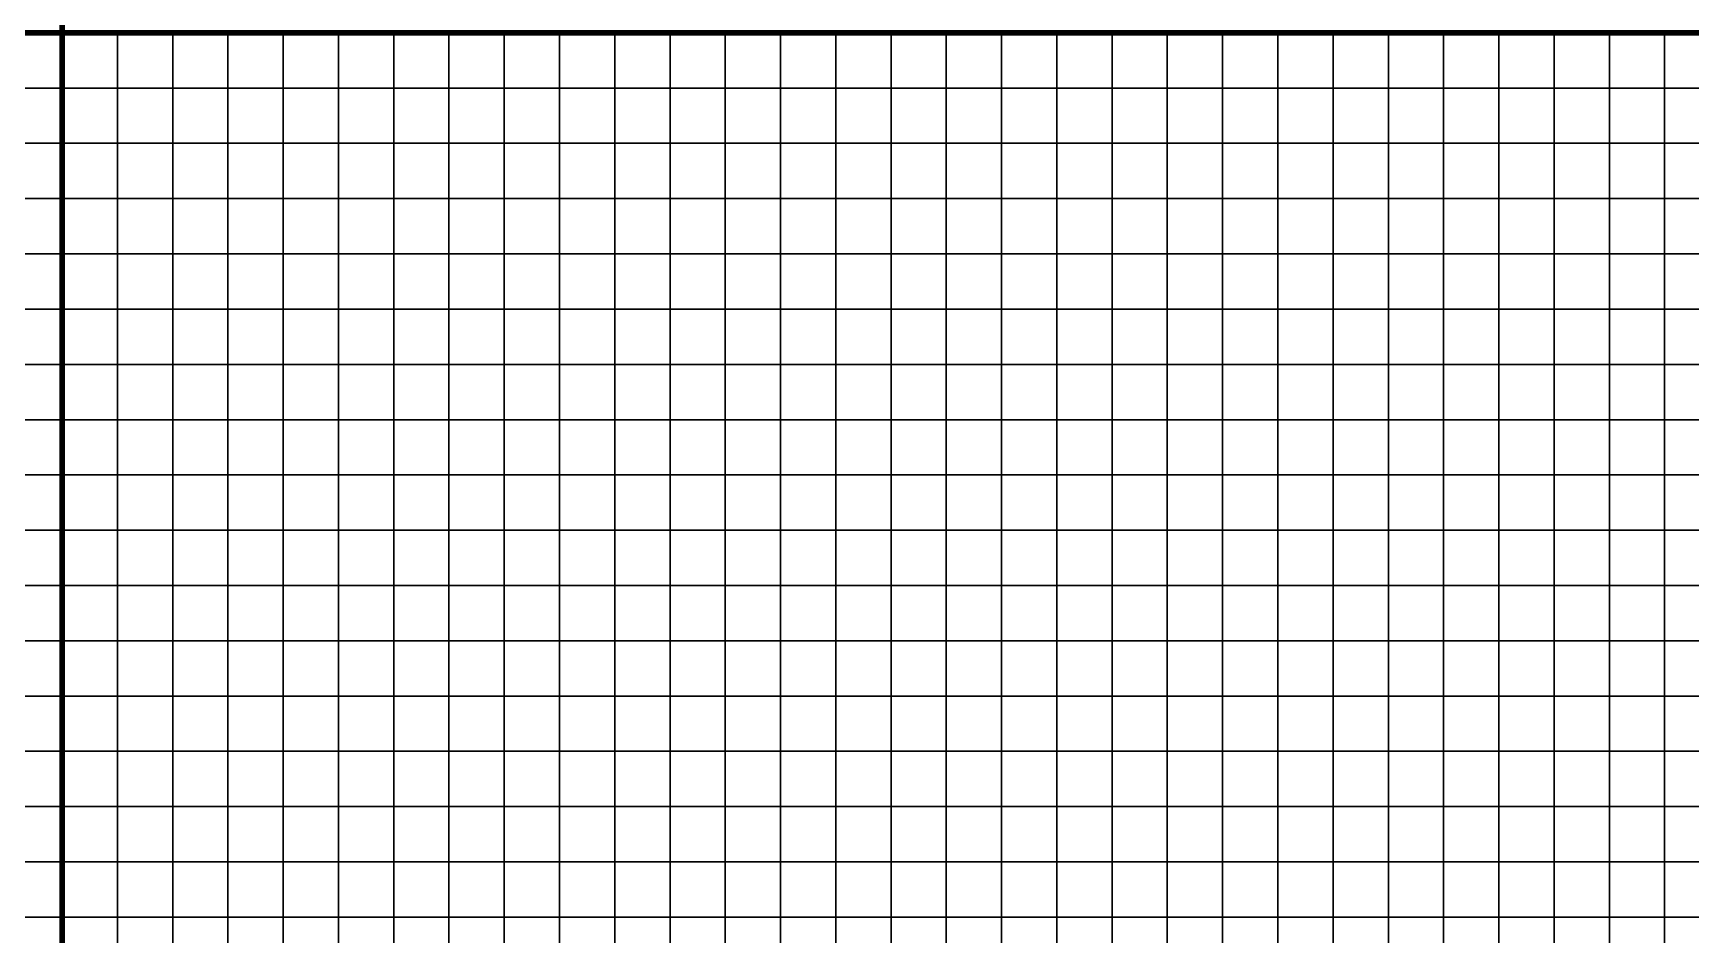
# Model space of a CAD drawing. Header units: metres. Extents: x -742423 to -738655, y -224537 to -222616.
# Drawn here: x -739860.6 to -739560.6, y -224380.1 to -224217 of the extents above; entities that cross this region are included whole.
import ezdxf

# ---------------------------------------------------------------- set-up
doc = ezdxf.new("R2010")
doc.units = ezdxf.units.M
doc.header["$MEASUREMENT"] = 0
doc.layers.add('AREAS', color=3, linetype='Continuous')
doc.layers.add('TILES', color=5, linetype='Continuous')

# ---------------------------------------------------------------- blocks, each defined once
blk = doc.blocks.new('NWN_32x32_Area')
at = {"layer": 'AREAS', "const_width": 1}
blk.add_lwpolyline([(-734505.06, -224756.53), (-734205.06, -224756.53), (-734205.06, -225076.53), (-734505.06, -225076.53)], close=True, dxfattribs=at)
at = {"layer": 'TILES', "flags": 128}
for points in [[(-734505.06, -224766.53), (-734505.06, -224756.53), (-734495.06, -224756.53), (-734495.06, -224766.53)], [(-734495.06, -224766.53), (-734495.06, -224756.53), (-734485.06, -224756.53), (-734485.06, -224766.53)], [(-734485.06, -224766.53), (-734485.06, -224756.53), (-734475.06, -224756.53), (-734475.06, -224766.53)], [(-734475.06, -224766.53), (-734475.06, -224756.53), (-734465.06, -224756.53), (-734465.06, -224766.53)], [(-734465.06, -224766.53), (-734465.06, -224756.53), (-734455.06, -224756.53), (-734455.06, -224766.53)], [(-734455.06, -224766.53), (-734455.06, -224756.53), (-734445.06, -224756.53), (-734445.06, -224766.53)], [(-734445.06, -224766.53), (-734445.06, -224756.53), (-734435.06, -224756.53), (-734435.06, -224766.53)], [(-734435.06, -224766.53), (-734435.06, -224756.53), (-734425.06, -224756.53), (-734425.06, -224766.53)], [(-734425.06, -224766.53), (-734425.06, -224756.53), (-734415.06, -224756.53), (-734415.06, -224766.53)], [(-734415.06, -224766.53), (-734415.06, -224756.53), (-734405.06, -224756.53), (-734405.06, -224766.53)], [(-734405.06, -224766.53), (-734405.06, -224756.53), (-734395.06, -224756.53), (-734395.06, -224766.53)], [(-734395.06, -224766.53), (-734395.06, -224756.53), (-734385.06, -224756.53), (-734385.06, -224766.53)], [(-734385.06, -224766.53), (-734385.06, -224756.53), (-734375.06, -224756.53), (-734375.06, -224766.53)], [(-734375.06, -224766.53), (-734375.06, -224756.53), (-734365.06, -224756.53), (-734365.06, -224766.53)], [(-734365.06, -224766.53), (-734365.06, -224756.53), (-734355.06, -224756.53), (-734355.06, -224766.53)], [(-734355.06, -224766.53), (-734355.06, -224756.53), (-734345.06, -224756.53), (-734345.06, -224766.53)], [(-734345.06, -224766.53), (-734345.06, -224756.53), (-734335.06, -224756.53), (-734335.06, -224766.53)], [(-734335.06, -224766.53), (-734335.06, -224756.53), (-734325.06, -224756.53), (-734325.06, -224766.53)], [(-734325.06, -224766.53), (-734325.06, -224756.53), (-734315.06, -224756.53), (-734315.06, -224766.53)], [(-734315.06, -224766.53), (-734315.06, -224756.53), (-734305.06, -224756.53), (-734305.06, -224766.53)], [(-734305.06, -224766.53), (-734305.06, -224756.53), (-734295.06, -224756.53), (-734295.06, -224766.53)], [(-734295.06, -224766.53), (-734295.06, -224756.53), (-734285.06, -224756.53), (-734285.06, -224766.53)], [(-734285.06, -224766.53), (-734285.06, -224756.53), (-734275.06, -224756.53), (-734275.06, -224766.53)], [(-734275.06, -224766.53), (-734275.06, -224756.53), (-734265.06, -224756.53), (-734265.06, -224766.53)], [(-734265.06, -224766.53), (-734265.06, -224756.53), (-734255.06, -224756.53), (-734255.06, -224766.53)], [(-734255.06, -224766.53), (-734255.06, -224756.53), (-734245.06, -224756.53), (-734245.06, -224766.53)], [(-734245.06, -224766.53), (-734245.06, -224756.53), (-734235.06, -224756.53), (-734235.06, -224766.53)], [(-734235.06, -224766.53), (-734235.06, -224756.53), (-734225.06, -224756.53), (-734225.06, -224766.53)], [(-734225.06, -224766.53), (-734225.06, -224756.53), (-734215.06, -224756.53), (-734215.06, -224766.53)], [(-734215.06, -224766.53), (-734215.06, -224756.53), (-734205.06, -224756.53), (-734205.06, -224766.53)], [(-734505.06, -224776.53), (-734505.06, -224766.53), (-734495.06, -224766.53), (-734495.06, -224776.53)], [(-734495.06, -224776.53), (-734495.06, -224766.53), (-734485.06, -224766.53), (-734485.06, -224776.53)], [(-734485.06, -224776.53), (-734485.06, -224766.53), (-734475.06, -224766.53), (-734475.06, -224776.53)], [(-734475.06, -224776.53), (-734475.06, -224766.53), (-734465.06, -224766.53), (-734465.06, -224776.53)], [(-734465.06, -224776.53), (-734465.06, -224766.53), (-734455.06, -224766.53), (-734455.06, -224776.53)], [(-734455.06, -224776.53), (-734455.06, -224766.53), (-734445.06, -224766.53), (-734445.06, -224776.53)], [(-734445.06, -224776.53), (-734445.06, -224766.53), (-734435.06, -224766.53), (-734435.06, -224776.53)], [(-734435.06, -224776.53), (-734435.06, -224766.53), (-734425.06, -224766.53), (-734425.06, -224776.53)], [(-734425.06, -224776.53), (-734425.06, -224766.53), (-734415.06, -224766.53), (-734415.06, -224776.53)], [(-734415.06, -224776.53), (-734415.06, -224766.53), (-734405.06, -224766.53), (-734405.06, -224776.53)], [(-734405.06, -224776.53), (-734405.06, -224766.53), (-734395.06, -224766.53), (-734395.06, -224776.53)], [(-734395.06, -224776.53), (-734395.06, -224766.53), (-734385.06, -224766.53), (-734385.06, -224776.53)], [(-734385.06, -224776.53), (-734385.06, -224766.53), (-734375.06, -224766.53), (-734375.06, -224776.53)], [(-734375.06, -224776.53), (-734375.06, -224766.53), (-734365.06, -224766.53), (-734365.06, -224776.53)], [(-734365.06, -224776.53), (-734365.06, -224766.53), (-734355.06, -224766.53), (-734355.06, -224776.53)], [(-734355.06, -224776.53), (-734355.06, -224766.53), (-734345.06, -224766.53), (-734345.06, -224776.53)], [(-734345.06, -224776.53), (-734345.06, -224766.53), (-734335.06, -224766.53), (-734335.06, -224776.53)], [(-734335.06, -224776.53), (-734335.06, -224766.53), (-734325.06, -224766.53), (-734325.06, -224776.53)], [(-734325.06, -224776.53), (-734325.06, -224766.53), (-734315.06, -224766.53), (-734315.06, -224776.53)], [(-734315.06, -224776.53), (-734315.06, -224766.53), (-734305.06, -224766.53), (-734305.06, -224776.53)], [(-734305.06, -224776.53), (-734305.06, -224766.53), (-734295.06, -224766.53), (-734295.06, -224776.53)], [(-734295.06, -224776.53), (-734295.06, -224766.53), (-734285.06, -224766.53), (-734285.06, -224776.53)], [(-734285.06, -224776.53), (-734285.06, -224766.53), (-734275.06, -224766.53), (-734275.06, -224776.53)], [(-734275.06, -224776.53), (-734275.06, -224766.53), (-734265.06, -224766.53), (-734265.06, -224776.53)], [(-734265.06, -224776.53), (-734265.06, -224766.53), (-734255.06, -224766.53), (-734255.06, -224776.53)], [(-734255.06, -224776.53), (-734255.06, -224766.53), (-734245.06, -224766.53), (-734245.06, -224776.53)], [(-734245.06, -224776.53), (-734245.06, -224766.53), (-734235.06, -224766.53), (-734235.06, -224776.53)], [(-734235.06, -224776.53), (-734235.06, -224766.53), (-734225.06, -224766.53), (-734225.06, -224776.53)], [(-734225.06, -224776.53), (-734225.06, -224766.53), (-734215.06, -224766.53), (-734215.06, -224776.53)], [(-734215.06, -224776.53), (-734215.06, -224766.53), (-734205.06, -224766.53), (-734205.06, -224776.53)], [(-734505.06, -224786.53), (-734505.06, -224776.53), (-734495.06, -224776.53), (-734495.06, -224786.53)], [(-734495.06, -224786.53), (-734495.06, -224776.53), (-734485.06, -224776.53), (-734485.06, -224786.53)], [(-734485.06, -224786.53), (-734485.06, -224776.53), (-734475.06, -224776.53), (-734475.06, -224786.53)], [(-734475.06, -224786.53), (-734475.06, -224776.53), (-734465.06, -224776.53), (-734465.06, -224786.53)], [(-734465.06, -224786.53), (-734465.06, -224776.53), (-734455.06, -224776.53), (-734455.06, -224786.53)], [(-734455.06, -224786.53), (-734455.06, -224776.53), (-734445.06, -224776.53), (-734445.06, -224786.53)], [(-734445.06, -224786.53), (-734445.06, -224776.53), (-734435.06, -224776.53), (-734435.06, -224786.53)], [(-734435.06, -224786.53), (-734435.06, -224776.53), (-734425.06, -224776.53), (-734425.06, -224786.53)], [(-734425.06, -224786.53), (-734425.06, -224776.53), (-734415.06, -224776.53), (-734415.06, -224786.53)], [(-734415.06, -224786.53), (-734415.06, -224776.53), (-734405.06, -224776.53), (-734405.06, -224786.53)], [(-734405.06, -224786.53), (-734405.06, -224776.53), (-734395.06, -224776.53), (-734395.06, -224786.53)], [(-734395.06, -224786.53), (-734395.06, -224776.53), (-734385.06, -224776.53), (-734385.06, -224786.53)], [(-734385.06, -224786.53), (-734385.06, -224776.53), (-734375.06, -224776.53), (-734375.06, -224786.53)], [(-734375.06, -224786.53), (-734375.06, -224776.53), (-734365.06, -224776.53), (-734365.06, -224786.53)], [(-734365.06, -224786.53), (-734365.06, -224776.53), (-734355.06, -224776.53), (-734355.06, -224786.53)], [(-734355.06, -224786.53), (-734355.06, -224776.53), (-734345.06, -224776.53), (-734345.06, -224786.53)], [(-734345.06, -224786.53), (-734345.06, -224776.53), (-734335.06, -224776.53), (-734335.06, -224786.53)], [(-734335.06, -224786.53), (-734335.06, -224776.53), (-734325.06, -224776.53), (-734325.06, -224786.53)], [(-734325.06, -224786.53), (-734325.06, -224776.53), (-734315.06, -224776.53), (-734315.06, -224786.53)], [(-734315.06, -224786.53), (-734315.06, -224776.53), (-734305.06, -224776.53), (-734305.06, -224786.53)], [(-734305.06, -224786.53), (-734305.06, -224776.53), (-734295.06, -224776.53), (-734295.06, -224786.53)], [(-734295.06, -224786.53), (-734295.06, -224776.53), (-734285.06, -224776.53), (-734285.06, -224786.53)], [(-734285.06, -224786.53), (-734285.06, -224776.53), (-734275.06, -224776.53), (-734275.06, -224786.53)], [(-734275.06, -224786.53), (-734275.06, -224776.53), (-734265.06, -224776.53), (-734265.06, -224786.53)], [(-734265.06, -224786.53), (-734265.06, -224776.53), (-734255.06, -224776.53), (-734255.06, -224786.53)], [(-734255.06, -224786.53), (-734255.06, -224776.53), (-734245.06, -224776.53), (-734245.06, -224786.53)], [(-734245.06, -224786.53), (-734245.06, -224776.53), (-734235.06, -224776.53), (-734235.06, -224786.53)], [(-734235.06, -224786.53), (-734235.06, -224776.53), (-734225.06, -224776.53), (-734225.06, -224786.53)], [(-734225.06, -224786.53), (-734225.06, -224776.53), (-734215.06, -224776.53), (-734215.06, -224786.53)], [(-734215.06, -224786.53), (-734215.06, -224776.53), (-734205.06, -224776.53), (-734205.06, -224786.53)], [(-734505.06, -224796.53), (-734505.06, -224786.53), (-734495.06, -224786.53), (-734495.06, -224796.53)], [(-734495.06, -224796.53), (-734495.06, -224786.53), (-734485.06, -224786.53), (-734485.06, -224796.53)], [(-734485.06, -224796.53), (-734485.06, -224786.53), (-734475.06, -224786.53), (-734475.06, -224796.53)], [(-734475.06, -224796.53), (-734475.06, -224786.53), (-734465.06, -224786.53), (-734465.06, -224796.53)], [(-734465.06, -224796.53), (-734465.06, -224786.53), (-734455.06, -224786.53), (-734455.06, -224796.53)], [(-734455.06, -224796.53), (-734455.06, -224786.53), (-734445.06, -224786.53), (-734445.06, -224796.53)], [(-734445.06, -224796.53), (-734445.06, -224786.53), (-734435.06, -224786.53), (-734435.06, -224796.53)], [(-734435.06, -224796.53), (-734435.06, -224786.53), (-734425.06, -224786.53), (-734425.06, -224796.53)], [(-734425.06, -224796.53), (-734425.06, -224786.53), (-734415.06, -224786.53), (-734415.06, -224796.53)], [(-734415.06, -224796.53), (-734415.06, -224786.53), (-734405.06, -224786.53), (-734405.06, -224796.53)], [(-734405.06, -224796.53), (-734405.06, -224786.53), (-734395.06, -224786.53), (-734395.06, -224796.53)], [(-734395.06, -224796.53), (-734395.06, -224786.53), (-734385.06, -224786.53), (-734385.06, -224796.53)], [(-734385.06, -224796.53), (-734385.06, -224786.53), (-734375.06, -224786.53), (-734375.06, -224796.53)], [(-734375.06, -224796.53), (-734375.06, -224786.53), (-734365.06, -224786.53), (-734365.06, -224796.53)], [(-734365.06, -224796.53), (-734365.06, -224786.53), (-734355.06, -224786.53), (-734355.06, -224796.53)], [(-734355.06, -224796.53), (-734355.06, -224786.53), (-734345.06, -224786.53), (-734345.06, -224796.53)], [(-734345.06, -224796.53), (-734345.06, -224786.53), (-734335.06, -224786.53), (-734335.06, -224796.53)], [(-734335.06, -224796.53), (-734335.06, -224786.53), (-734325.06, -224786.53), (-734325.06, -224796.53)], [(-734325.06, -224796.53), (-734325.06, -224786.53), (-734315.06, -224786.53), (-734315.06, -224796.53)], [(-734315.06, -224796.53), (-734315.06, -224786.53), (-734305.06, -224786.53), (-734305.06, -224796.53)], [(-734305.06, -224796.53), (-734305.06, -224786.53), (-734295.06, -224786.53), (-734295.06, -224796.53)], [(-734295.06, -224796.53), (-734295.06, -224786.53), (-734285.06, -224786.53), (-734285.06, -224796.53)], [(-734285.06, -224796.53), (-734285.06, -224786.53), (-734275.06, -224786.53), (-734275.06, -224796.53)], [(-734275.06, -224796.53), (-734275.06, -224786.53), (-734265.06, -224786.53), (-734265.06, -224796.53)], [(-734265.06, -224796.53), (-734265.06, -224786.53), (-734255.06, -224786.53), (-734255.06, -224796.53)], [(-734255.06, -224796.53), (-734255.06, -224786.53), (-734245.06, -224786.53), (-734245.06, -224796.53)], [(-734245.06, -224796.53), (-734245.06, -224786.53), (-734235.06, -224786.53), (-734235.06, -224796.53)], [(-734235.06, -224796.53), (-734235.06, -224786.53), (-734225.06, -224786.53), (-734225.06, -224796.53)], [(-734225.06, -224796.53), (-734225.06, -224786.53), (-734215.06, -224786.53), (-734215.06, -224796.53)], [(-734215.06, -224796.53), (-734215.06, -224786.53), (-734205.06, -224786.53), (-734205.06, -224796.53)], [(-734505.06, -224806.53), (-734505.06, -224796.53), (-734495.06, -224796.53), (-734495.06, -224806.53)], [(-734495.06, -224806.53), (-734495.06, -224796.53), (-734485.06, -224796.53), (-734485.06, -224806.53)], [(-734485.06, -224806.53), (-734485.06, -224796.53), (-734475.06, -224796.53), (-734475.06, -224806.53)], [(-734475.06, -224806.53), (-734475.06, -224796.53), (-734465.06, -224796.53), (-734465.06, -224806.53)], [(-734465.06, -224806.53), (-734465.06, -224796.53), (-734455.06, -224796.53), (-734455.06, -224806.53)], [(-734455.06, -224806.53), (-734455.06, -224796.53), (-734445.06, -224796.53), (-734445.06, -224806.53)], [(-734445.06, -224806.53), (-734445.06, -224796.53), (-734435.06, -224796.53), (-734435.06, -224806.53)], [(-734435.06, -224806.53), (-734435.06, -224796.53), (-734425.06, -224796.53), (-734425.06, -224806.53)], [(-734425.06, -224806.53), (-734425.06, -224796.53), (-734415.06, -224796.53), (-734415.06, -224806.53)], [(-734415.06, -224806.53), (-734415.06, -224796.53), (-734405.06, -224796.53), (-734405.06, -224806.53)], [(-734405.06, -224806.53), (-734405.06, -224796.53), (-734395.06, -224796.53), (-734395.06, -224806.53)], [(-734395.06, -224806.53), (-734395.06, -224796.53), (-734385.06, -224796.53), (-734385.06, -224806.53)], [(-734385.06, -224806.53), (-734385.06, -224796.53), (-734375.06, -224796.53), (-734375.06, -224806.53)], [(-734375.06, -224806.53), (-734375.06, -224796.53), (-734365.06, -224796.53), (-734365.06, -224806.53)], [(-734365.06, -224806.53), (-734365.06, -224796.53), (-734355.06, -224796.53), (-734355.06, -224806.53)], [(-734355.06, -224806.53), (-734355.06, -224796.53), (-734345.06, -224796.53), (-734345.06, -224806.53)], [(-734345.06, -224806.53), (-734345.06, -224796.53), (-734335.06, -224796.53), (-734335.06, -224806.53)], [(-734335.06, -224806.53), (-734335.06, -224796.53), (-734325.06, -224796.53), (-734325.06, -224806.53)], [(-734325.06, -224806.53), (-734325.06, -224796.53), (-734315.06, -224796.53), (-734315.06, -224806.53)], [(-734315.06, -224806.53), (-734315.06, -224796.53), (-734305.06, -224796.53), (-734305.06, -224806.53)], [(-734305.06, -224806.53), (-734305.06, -224796.53), (-734295.06, -224796.53), (-734295.06, -224806.53)], [(-734295.06, -224806.53), (-734295.06, -224796.53), (-734285.06, -224796.53), (-734285.06, -224806.53)], [(-734285.06, -224806.53), (-734285.06, -224796.53), (-734275.06, -224796.53), (-734275.06, -224806.53)], [(-734275.06, -224806.53), (-734275.06, -224796.53), (-734265.06, -224796.53), (-734265.06, -224806.53)], [(-734265.06, -224806.53), (-734265.06, -224796.53), (-734255.06, -224796.53), (-734255.06, -224806.53)], [(-734255.06, -224806.53), (-734255.06, -224796.53), (-734245.06, -224796.53), (-734245.06, -224806.53)], [(-734245.06, -224806.53), (-734245.06, -224796.53), (-734235.06, -224796.53), (-734235.06, -224806.53)], [(-734235.06, -224806.53), (-734235.06, -224796.53), (-734225.06, -224796.53), (-734225.06, -224806.53)], [(-734225.06, -224806.53), (-734225.06, -224796.53), (-734215.06, -224796.53), (-734215.06, -224806.53)], [(-734215.06, -224806.53), (-734215.06, -224796.53), (-734205.06, -224796.53), (-734205.06, -224806.53)], [(-734505.06, -224816.53), (-734505.06, -224806.53), (-734495.06, -224806.53), (-734495.06, -224816.53)], [(-734495.06, -224816.53), (-734495.06, -224806.53), (-734485.06, -224806.53), (-734485.06, -224816.53)], [(-734485.06, -224816.53), (-734485.06, -224806.53), (-734475.06, -224806.53), (-734475.06, -224816.53)], [(-734475.06, -224816.53), (-734475.06, -224806.53), (-734465.06, -224806.53), (-734465.06, -224816.53)], [(-734465.06, -224816.53), (-734465.06, -224806.53), (-734455.06, -224806.53), (-734455.06, -224816.53)], [(-734455.06, -224816.53), (-734455.06, -224806.53), (-734445.06, -224806.53), (-734445.06, -224816.53)], [(-734445.06, -224816.53), (-734445.06, -224806.53), (-734435.06, -224806.53), (-734435.06, -224816.53)], [(-734435.06, -224816.53), (-734435.06, -224806.53), (-734425.06, -224806.53), (-734425.06, -224816.53)], [(-734425.06, -224816.53), (-734425.06, -224806.53), (-734415.06, -224806.53), (-734415.06, -224816.53)], [(-734415.06, -224816.53), (-734415.06, -224806.53), (-734405.06, -224806.53), (-734405.06, -224816.53)], [(-734405.06, -224816.53), (-734405.06, -224806.53), (-734395.06, -224806.53), (-734395.06, -224816.53)], [(-734395.06, -224816.53), (-734395.06, -224806.53), (-734385.06, -224806.53), (-734385.06, -224816.53)], [(-734385.06, -224816.53), (-734385.06, -224806.53), (-734375.06, -224806.53), (-734375.06, -224816.53)], [(-734375.06, -224816.53), (-734375.06, -224806.53), (-734365.06, -224806.53), (-734365.06, -224816.53)], [(-734365.06, -224816.53), (-734365.06, -224806.53), (-734355.06, -224806.53), (-734355.06, -224816.53)], [(-734355.06, -224816.53), (-734355.06, -224806.53), (-734345.06, -224806.53), (-734345.06, -224816.53)], [(-734345.06, -224816.53), (-734345.06, -224806.53), (-734335.06, -224806.53), (-734335.06, -224816.53)], [(-734335.06, -224816.53), (-734335.06, -224806.53), (-734325.06, -224806.53), (-734325.06, -224816.53)], [(-734325.06, -224816.53), (-734325.06, -224806.53), (-734315.06, -224806.53), (-734315.06, -224816.53)], [(-734315.06, -224816.53), (-734315.06, -224806.53), (-734305.06, -224806.53), (-734305.06, -224816.53)], [(-734305.06, -224816.53), (-734305.06, -224806.53), (-734295.06, -224806.53), (-734295.06, -224816.53)], [(-734295.06, -224816.53), (-734295.06, -224806.53), (-734285.06, -224806.53), (-734285.06, -224816.53)], [(-734285.06, -224816.53), (-734285.06, -224806.53), (-734275.06, -224806.53), (-734275.06, -224816.53)], [(-734275.06, -224816.53), (-734275.06, -224806.53), (-734265.06, -224806.53), (-734265.06, -224816.53)], [(-734265.06, -224816.53), (-734265.06, -224806.53), (-734255.06, -224806.53), (-734255.06, -224816.53)], [(-734255.06, -224816.53), (-734255.06, -224806.53), (-734245.06, -224806.53), (-734245.06, -224816.53)], [(-734245.06, -224816.53), (-734245.06, -224806.53), (-734235.06, -224806.53), (-734235.06, -224816.53)], [(-734235.06, -224816.53), (-734235.06, -224806.53), (-734225.06, -224806.53), (-734225.06, -224816.53)], [(-734225.06, -224816.53), (-734225.06, -224806.53), (-734215.06, -224806.53), (-734215.06, -224816.53)], [(-734215.06, -224816.53), (-734215.06, -224806.53), (-734205.06, -224806.53), (-734205.06, -224816.53)], [(-734505.06, -224826.53), (-734505.06, -224816.53), (-734495.06, -224816.53), (-734495.06, -224826.53)], [(-734495.06, -224826.53), (-734495.06, -224816.53), (-734485.06, -224816.53), (-734485.06, -224826.53)], [(-734485.06, -224826.53), (-734485.06, -224816.53), (-734475.06, -224816.53), (-734475.06, -224826.53)], [(-734475.06, -224826.53), (-734475.06, -224816.53), (-734465.06, -224816.53), (-734465.06, -224826.53)], [(-734465.06, -224826.53), (-734465.06, -224816.53), (-734455.06, -224816.53), (-734455.06, -224826.53)], [(-734455.06, -224826.53), (-734455.06, -224816.53), (-734445.06, -224816.53), (-734445.06, -224826.53)], [(-734445.06, -224826.53), (-734445.06, -224816.53), (-734435.06, -224816.53), (-734435.06, -224826.53)], [(-734435.06, -224826.53), (-734435.06, -224816.53), (-734425.06, -224816.53), (-734425.06, -224826.53)], [(-734425.06, -224826.53), (-734425.06, -224816.53), (-734415.06, -224816.53), (-734415.06, -224826.53)], [(-734415.06, -224826.53), (-734415.06, -224816.53), (-734405.06, -224816.53), (-734405.06, -224826.53)], [(-734405.06, -224826.53), (-734405.06, -224816.53), (-734395.06, -224816.53), (-734395.06, -224826.53)], [(-734395.06, -224826.53), (-734395.06, -224816.53), (-734385.06, -224816.53), (-734385.06, -224826.53)], [(-734385.06, -224826.53), (-734385.06, -224816.53), (-734375.06, -224816.53), (-734375.06, -224826.53)], [(-734375.06, -224826.53), (-734375.06, -224816.53), (-734365.06, -224816.53), (-734365.06, -224826.53)], [(-734365.06, -224826.53), (-734365.06, -224816.53), (-734355.06, -224816.53), (-734355.06, -224826.53)], [(-734355.06, -224826.53), (-734355.06, -224816.53), (-734345.06, -224816.53), (-734345.06, -224826.53)], [(-734345.06, -224826.53), (-734345.06, -224816.53), (-734335.06, -224816.53), (-734335.06, -224826.53)], [(-734335.06, -224826.53), (-734335.06, -224816.53), (-734325.06, -224816.53), (-734325.06, -224826.53)], [(-734325.06, -224826.53), (-734325.06, -224816.53), (-734315.06, -224816.53), (-734315.06, -224826.53)], [(-734315.06, -224826.53), (-734315.06, -224816.53), (-734305.06, -224816.53), (-734305.06, -224826.53)], [(-734305.06, -224826.53), (-734305.06, -224816.53), (-734295.06, -224816.53), (-734295.06, -224826.53)], [(-734295.06, -224826.53), (-734295.06, -224816.53), (-734285.06, -224816.53), (-734285.06, -224826.53)], [(-734285.06, -224826.53), (-734285.06, -224816.53), (-734275.06, -224816.53), (-734275.06, -224826.53)], [(-734275.06, -224826.53), (-734275.06, -224816.53), (-734265.06, -224816.53), (-734265.06, -224826.53)], [(-734265.06, -224826.53), (-734265.06, -224816.53), (-734255.06, -224816.53), (-734255.06, -224826.53)], [(-734255.06, -224826.53), (-734255.06, -224816.53), (-734245.06, -224816.53), (-734245.06, -224826.53)], [(-734245.06, -224826.53), (-734245.06, -224816.53), (-734235.06, -224816.53), (-734235.06, -224826.53)], [(-734235.06, -224826.53), (-734235.06, -224816.53), (-734225.06, -224816.53), (-734225.06, -224826.53)], [(-734225.06, -224826.53), (-734225.06, -224816.53), (-734215.06, -224816.53), (-734215.06, -224826.53)], [(-734215.06, -224826.53), (-734215.06, -224816.53), (-734205.06, -224816.53), (-734205.06, -224826.53)], [(-734505.06, -224836.53), (-734505.06, -224826.53), (-734495.06, -224826.53), (-734495.06, -224836.53)], [(-734495.06, -224836.53), (-734495.06, -224826.53), (-734485.06, -224826.53), (-734485.06, -224836.53)], [(-734485.06, -224836.53), (-734485.06, -224826.53), (-734475.06, -224826.53), (-734475.06, -224836.53)], [(-734475.06, -224836.53), (-734475.06, -224826.53), (-734465.06, -224826.53), (-734465.06, -224836.53)], [(-734465.06, -224836.53), (-734465.06, -224826.53), (-734455.06, -224826.53), (-734455.06, -224836.53)], [(-734455.06, -224836.53), (-734455.06, -224826.53), (-734445.06, -224826.53), (-734445.06, -224836.53)], [(-734445.06, -224836.53), (-734445.06, -224826.53), (-734435.06, -224826.53), (-734435.06, -224836.53)], [(-734435.06, -224836.53), (-734435.06, -224826.53), (-734425.06, -224826.53), (-734425.06, -224836.53)], [(-734425.06, -224836.53), (-734425.06, -224826.53), (-734415.06, -224826.53), (-734415.06, -224836.53)], [(-734415.06, -224836.53), (-734415.06, -224826.53), (-734405.06, -224826.53), (-734405.06, -224836.53)], [(-734405.06, -224836.53), (-734405.06, -224826.53), (-734395.06, -224826.53), (-734395.06, -224836.53)], [(-734395.06, -224836.53), (-734395.06, -224826.53), (-734385.06, -224826.53), (-734385.06, -224836.53)], [(-734385.06, -224836.53), (-734385.06, -224826.53), (-734375.06, -224826.53), (-734375.06, -224836.53)], [(-734375.06, -224836.53), (-734375.06, -224826.53), (-734365.06, -224826.53), (-734365.06, -224836.53)], [(-734365.06, -224836.53), (-734365.06, -224826.53), (-734355.06, -224826.53), (-734355.06, -224836.53)], [(-734355.06, -224836.53), (-734355.06, -224826.53), (-734345.06, -224826.53), (-734345.06, -224836.53)], [(-734345.06, -224836.53), (-734345.06, -224826.53), (-734335.06, -224826.53), (-734335.06, -224836.53)], [(-734335.06, -224836.53), (-734335.06, -224826.53), (-734325.06, -224826.53), (-734325.06, -224836.53)], [(-734325.06, -224836.53), (-734325.06, -224826.53), (-734315.06, -224826.53), (-734315.06, -224836.53)], [(-734315.06, -224836.53), (-734315.06, -224826.53), (-734305.06, -224826.53), (-734305.06, -224836.53)], [(-734305.06, -224836.53), (-734305.06, -224826.53), (-734295.06, -224826.53), (-734295.06, -224836.53)], [(-734295.06, -224836.53), (-734295.06, -224826.53), (-734285.06, -224826.53), (-734285.06, -224836.53)], [(-734285.06, -224836.53), (-734285.06, -224826.53), (-734275.06, -224826.53), (-734275.06, -224836.53)], [(-734275.06, -224836.53), (-734275.06, -224826.53), (-734265.06, -224826.53), (-734265.06, -224836.53)], [(-734265.06, -224836.53), (-734265.06, -224826.53), (-734255.06, -224826.53), (-734255.06, -224836.53)], [(-734255.06, -224836.53), (-734255.06, -224826.53), (-734245.06, -224826.53), (-734245.06, -224836.53)], [(-734245.06, -224836.53), (-734245.06, -224826.53), (-734235.06, -224826.53), (-734235.06, -224836.53)], [(-734235.06, -224836.53), (-734235.06, -224826.53), (-734225.06, -224826.53), (-734225.06, -224836.53)], [(-734225.06, -224836.53), (-734225.06, -224826.53), (-734215.06, -224826.53), (-734215.06, -224836.53)], [(-734215.06, -224836.53), (-734215.06, -224826.53), (-734205.06, -224826.53), (-734205.06, -224836.53)], [(-734505.06, -224846.53), (-734505.06, -224836.53), (-734495.06, -224836.53), (-734495.06, -224846.53)], [(-734495.06, -224846.53), (-734495.06, -224836.53), (-734485.06, -224836.53), (-734485.06, -224846.53)], [(-734485.06, -224846.53), (-734485.06, -224836.53), (-734475.06, -224836.53), (-734475.06, -224846.53)], [(-734475.06, -224846.53), (-734475.06, -224836.53), (-734465.06, -224836.53), (-734465.06, -224846.53)], [(-734465.06, -224846.53), (-734465.06, -224836.53), (-734455.06, -224836.53), (-734455.06, -224846.53)], [(-734455.06, -224846.53), (-734455.06, -224836.53), (-734445.06, -224836.53), (-734445.06, -224846.53)], [(-734445.06, -224846.53), (-734445.06, -224836.53), (-734435.06, -224836.53), (-734435.06, -224846.53)], [(-734435.06, -224846.53), (-734435.06, -224836.53), (-734425.06, -224836.53), (-734425.06, -224846.53)], [(-734425.06, -224846.53), (-734425.06, -224836.53), (-734415.06, -224836.53), (-734415.06, -224846.53)], [(-734415.06, -224846.53), (-734415.06, -224836.53), (-734405.06, -224836.53), (-734405.06, -224846.53)], [(-734405.06, -224846.53), (-734405.06, -224836.53), (-734395.06, -224836.53), (-734395.06, -224846.53)], [(-734395.06, -224846.53), (-734395.06, -224836.53), (-734385.06, -224836.53), (-734385.06, -224846.53)], [(-734385.06, -224846.53), (-734385.06, -224836.53), (-734375.06, -224836.53), (-734375.06, -224846.53)], [(-734375.06, -224846.53), (-734375.06, -224836.53), (-734365.06, -224836.53), (-734365.06, -224846.53)], [(-734365.06, -224846.53), (-734365.06, -224836.53), (-734355.06, -224836.53), (-734355.06, -224846.53)], [(-734355.06, -224846.53), (-734355.06, -224836.53), (-734345.06, -224836.53), (-734345.06, -224846.53)], [(-734345.06, -224846.53), (-734345.06, -224836.53), (-734335.06, -224836.53), (-734335.06, -224846.53)], [(-734335.06, -224846.53), (-734335.06, -224836.53), (-734325.06, -224836.53), (-734325.06, -224846.53)], [(-734325.06, -224846.53), (-734325.06, -224836.53), (-734315.06, -224836.53), (-734315.06, -224846.53)], [(-734315.06, -224846.53), (-734315.06, -224836.53), (-734305.06, -224836.53), (-734305.06, -224846.53)], [(-734305.06, -224846.53), (-734305.06, -224836.53), (-734295.06, -224836.53), (-734295.06, -224846.53)], [(-734295.06, -224846.53), (-734295.06, -224836.53), (-734285.06, -224836.53), (-734285.06, -224846.53)], [(-734285.06, -224846.53), (-734285.06, -224836.53), (-734275.06, -224836.53), (-734275.06, -224846.53)], [(-734275.06, -224846.53), (-734275.06, -224836.53), (-734265.06, -224836.53), (-734265.06, -224846.53)], [(-734265.06, -224846.53), (-734265.06, -224836.53), (-734255.06, -224836.53), (-734255.06, -224846.53)], [(-734255.06, -224846.53), (-734255.06, -224836.53), (-734245.06, -224836.53), (-734245.06, -224846.53)], [(-734245.06, -224846.53), (-734245.06, -224836.53), (-734235.06, -224836.53), (-734235.06, -224846.53)], [(-734235.06, -224846.53), (-734235.06, -224836.53), (-734225.06, -224836.53), (-734225.06, -224846.53)], [(-734225.06, -224846.53), (-734225.06, -224836.53), (-734215.06, -224836.53), (-734215.06, -224846.53)], [(-734215.06, -224846.53), (-734215.06, -224836.53), (-734205.06, -224836.53), (-734205.06, -224846.53)], [(-734505.06, -224856.53), (-734505.06, -224846.53), (-734495.06, -224846.53), (-734495.06, -224856.53)], [(-734495.06, -224856.53), (-734495.06, -224846.53), (-734485.06, -224846.53), (-734485.06, -224856.53)], [(-734485.06, -224856.53), (-734485.06, -224846.53), (-734475.06, -224846.53), (-734475.06, -224856.53)], [(-734475.06, -224856.53), (-734475.06, -224846.53), (-734465.06, -224846.53), (-734465.06, -224856.53)], [(-734465.06, -224856.53), (-734465.06, -224846.53), (-734455.06, -224846.53), (-734455.06, -224856.53)], [(-734455.06, -224856.53), (-734455.06, -224846.53), (-734445.06, -224846.53), (-734445.06, -224856.53)], [(-734445.06, -224856.53), (-734445.06, -224846.53), (-734435.06, -224846.53), (-734435.06, -224856.53)], [(-734435.06, -224856.53), (-734435.06, -224846.53), (-734425.06, -224846.53), (-734425.06, -224856.53)], [(-734425.06, -224856.53), (-734425.06, -224846.53), (-734415.06, -224846.53), (-734415.06, -224856.53)], [(-734415.06, -224856.53), (-734415.06, -224846.53), (-734405.06, -224846.53), (-734405.06, -224856.53)], [(-734405.06, -224856.53), (-734405.06, -224846.53), (-734395.06, -224846.53), (-734395.06, -224856.53)], [(-734395.06, -224856.53), (-734395.06, -224846.53), (-734385.06, -224846.53), (-734385.06, -224856.53)], [(-734385.06, -224856.53), (-734385.06, -224846.53), (-734375.06, -224846.53), (-734375.06, -224856.53)], [(-734375.06, -224856.53), (-734375.06, -224846.53), (-734365.06, -224846.53), (-734365.06, -224856.53)], [(-734365.06, -224856.53), (-734365.06, -224846.53), (-734355.06, -224846.53), (-734355.06, -224856.53)], [(-734355.06, -224856.53), (-734355.06, -224846.53), (-734345.06, -224846.53), (-734345.06, -224856.53)], [(-734345.06, -224856.53), (-734345.06, -224846.53), (-734335.06, -224846.53), (-734335.06, -224856.53)], [(-734335.06, -224856.53), (-734335.06, -224846.53), (-734325.06, -224846.53), (-734325.06, -224856.53)], [(-734325.06, -224856.53), (-734325.06, -224846.53), (-734315.06, -224846.53), (-734315.06, -224856.53)], [(-734315.06, -224856.53), (-734315.06, -224846.53), (-734305.06, -224846.53), (-734305.06, -224856.53)], [(-734305.06, -224856.53), (-734305.06, -224846.53), (-734295.06, -224846.53), (-734295.06, -224856.53)], [(-734295.06, -224856.53), (-734295.06, -224846.53), (-734285.06, -224846.53), (-734285.06, -224856.53)], [(-734285.06, -224856.53), (-734285.06, -224846.53), (-734275.06, -224846.53), (-734275.06, -224856.53)], [(-734275.06, -224856.53), (-734275.06, -224846.53), (-734265.06, -224846.53), (-734265.06, -224856.53)], [(-734265.06, -224856.53), (-734265.06, -224846.53), (-734255.06, -224846.53), (-734255.06, -224856.53)], [(-734255.06, -224856.53), (-734255.06, -224846.53), (-734245.06, -224846.53), (-734245.06, -224856.53)], [(-734245.06, -224856.53), (-734245.06, -224846.53), (-734235.06, -224846.53), (-734235.06, -224856.53)], [(-734235.06, -224856.53), (-734235.06, -224846.53), (-734225.06, -224846.53), (-734225.06, -224856.53)], [(-734225.06, -224856.53), (-734225.06, -224846.53), (-734215.06, -224846.53), (-734215.06, -224856.53)], [(-734215.06, -224856.53), (-734215.06, -224846.53), (-734205.06, -224846.53), (-734205.06, -224856.53)], [(-734505.06, -224866.53), (-734505.06, -224856.53), (-734495.06, -224856.53), (-734495.06, -224866.53)], [(-734495.06, -224866.53), (-734495.06, -224856.53), (-734485.06, -224856.53), (-734485.06, -224866.53)], [(-734485.06, -224866.53), (-734485.06, -224856.53), (-734475.06, -224856.53), (-734475.06, -224866.53)], [(-734475.06, -224866.53), (-734475.06, -224856.53), (-734465.06, -224856.53), (-734465.06, -224866.53)], [(-734465.06, -224866.53), (-734465.06, -224856.53), (-734455.06, -224856.53), (-734455.06, -224866.53)], [(-734455.06, -224866.53), (-734455.06, -224856.53), (-734445.06, -224856.53), (-734445.06, -224866.53)], [(-734445.06, -224866.53), (-734445.06, -224856.53), (-734435.06, -224856.53), (-734435.06, -224866.53)], [(-734435.06, -224866.53), (-734435.06, -224856.53), (-734425.06, -224856.53), (-734425.06, -224866.53)], [(-734425.06, -224866.53), (-734425.06, -224856.53), (-734415.06, -224856.53), (-734415.06, -224866.53)], [(-734415.06, -224866.53), (-734415.06, -224856.53), (-734405.06, -224856.53), (-734405.06, -224866.53)], [(-734405.06, -224866.53), (-734405.06, -224856.53), (-734395.06, -224856.53), (-734395.06, -224866.53)], [(-734395.06, -224866.53), (-734395.06, -224856.53), (-734385.06, -224856.53), (-734385.06, -224866.53)], [(-734385.06, -224866.53), (-734385.06, -224856.53), (-734375.06, -224856.53), (-734375.06, -224866.53)], [(-734375.06, -224866.53), (-734375.06, -224856.53), (-734365.06, -224856.53), (-734365.06, -224866.53)], [(-734365.06, -224866.53), (-734365.06, -224856.53), (-734355.06, -224856.53), (-734355.06, -224866.53)], [(-734355.06, -224866.53), (-734355.06, -224856.53), (-734345.06, -224856.53), (-734345.06, -224866.53)], [(-734345.06, -224866.53), (-734345.06, -224856.53), (-734335.06, -224856.53), (-734335.06, -224866.53)], [(-734335.06, -224866.53), (-734335.06, -224856.53), (-734325.06, -224856.53), (-734325.06, -224866.53)], [(-734325.06, -224866.53), (-734325.06, -224856.53), (-734315.06, -224856.53), (-734315.06, -224866.53)], [(-734315.06, -224866.53), (-734315.06, -224856.53), (-734305.06, -224856.53), (-734305.06, -224866.53)], [(-734305.06, -224866.53), (-734305.06, -224856.53), (-734295.06, -224856.53), (-734295.06, -224866.53)], [(-734295.06, -224866.53), (-734295.06, -224856.53), (-734285.06, -224856.53), (-734285.06, -224866.53)], [(-734285.06, -224866.53), (-734285.06, -224856.53), (-734275.06, -224856.53), (-734275.06, -224866.53)], [(-734275.06, -224866.53), (-734275.06, -224856.53), (-734265.06, -224856.53), (-734265.06, -224866.53)], [(-734265.06, -224866.53), (-734265.06, -224856.53), (-734255.06, -224856.53), (-734255.06, -224866.53)], [(-734255.06, -224866.53), (-734255.06, -224856.53), (-734245.06, -224856.53), (-734245.06, -224866.53)], [(-734245.06, -224866.53), (-734245.06, -224856.53), (-734235.06, -224856.53), (-734235.06, -224866.53)], [(-734235.06, -224866.53), (-734235.06, -224856.53), (-734225.06, -224856.53), (-734225.06, -224866.53)], [(-734225.06, -224866.53), (-734225.06, -224856.53), (-734215.06, -224856.53), (-734215.06, -224866.53)], [(-734215.06, -224866.53), (-734215.06, -224856.53), (-734205.06, -224856.53), (-734205.06, -224866.53)], [(-734505.06, -224876.53), (-734505.06, -224866.53), (-734495.06, -224866.53), (-734495.06, -224876.53)], [(-734495.06, -224876.53), (-734495.06, -224866.53), (-734485.06, -224866.53), (-734485.06, -224876.53)], [(-734485.06, -224876.53), (-734485.06, -224866.53), (-734475.06, -224866.53), (-734475.06, -224876.53)], [(-734475.06, -224876.53), (-734475.06, -224866.53), (-734465.06, -224866.53), (-734465.06, -224876.53)], [(-734465.06, -224876.53), (-734465.06, -224866.53), (-734455.06, -224866.53), (-734455.06, -224876.53)], [(-734455.06, -224876.53), (-734455.06, -224866.53), (-734445.06, -224866.53), (-734445.06, -224876.53)], [(-734445.06, -224876.53), (-734445.06, -224866.53), (-734435.06, -224866.53), (-734435.06, -224876.53)], [(-734435.06, -224876.53), (-734435.06, -224866.53), (-734425.06, -224866.53), (-734425.06, -224876.53)], [(-734425.06, -224876.53), (-734425.06, -224866.53), (-734415.06, -224866.53), (-734415.06, -224876.53)], [(-734415.06, -224876.53), (-734415.06, -224866.53), (-734405.06, -224866.53), (-734405.06, -224876.53)], [(-734405.06, -224876.53), (-734405.06, -224866.53), (-734395.06, -224866.53), (-734395.06, -224876.53)], [(-734395.06, -224876.53), (-734395.06, -224866.53), (-734385.06, -224866.53), (-734385.06, -224876.53)], [(-734385.06, -224876.53), (-734385.06, -224866.53), (-734375.06, -224866.53), (-734375.06, -224876.53)], [(-734375.06, -224876.53), (-734375.06, -224866.53), (-734365.06, -224866.53), (-734365.06, -224876.53)], [(-734365.06, -224876.53), (-734365.06, -224866.53), (-734355.06, -224866.53), (-734355.06, -224876.53)], [(-734355.06, -224876.53), (-734355.06, -224866.53), (-734345.06, -224866.53), (-734345.06, -224876.53)], [(-734345.06, -224876.53), (-734345.06, -224866.53), (-734335.06, -224866.53), (-734335.06, -224876.53)], [(-734335.06, -224876.53), (-734335.06, -224866.53), (-734325.06, -224866.53), (-734325.06, -224876.53)], [(-734325.06, -224876.53), (-734325.06, -224866.53), (-734315.06, -224866.53), (-734315.06, -224876.53)], [(-734315.06, -224876.53), (-734315.06, -224866.53), (-734305.06, -224866.53), (-734305.06, -224876.53)], [(-734305.06, -224876.53), (-734305.06, -224866.53), (-734295.06, -224866.53), (-734295.06, -224876.53)], [(-734295.06, -224876.53), (-734295.06, -224866.53), (-734285.06, -224866.53), (-734285.06, -224876.53)], [(-734285.06, -224876.53), (-734285.06, -224866.53), (-734275.06, -224866.53), (-734275.06, -224876.53)], [(-734275.06, -224876.53), (-734275.06, -224866.53), (-734265.06, -224866.53), (-734265.06, -224876.53)], [(-734265.06, -224876.53), (-734265.06, -224866.53), (-734255.06, -224866.53), (-734255.06, -224876.53)], [(-734255.06, -224876.53), (-734255.06, -224866.53), (-734245.06, -224866.53), (-734245.06, -224876.53)], [(-734245.06, -224876.53), (-734245.06, -224866.53), (-734235.06, -224866.53), (-734235.06, -224876.53)], [(-734235.06, -224876.53), (-734235.06, -224866.53), (-734225.06, -224866.53), (-734225.06, -224876.53)], [(-734225.06, -224876.53), (-734225.06, -224866.53), (-734215.06, -224866.53), (-734215.06, -224876.53)], [(-734215.06, -224876.53), (-734215.06, -224866.53), (-734205.06, -224866.53), (-734205.06, -224876.53)], [(-734505.06, -224886.53), (-734505.06, -224876.53), (-734495.06, -224876.53), (-734495.06, -224886.53)], [(-734495.06, -224886.53), (-734495.06, -224876.53), (-734485.06, -224876.53), (-734485.06, -224886.53)], [(-734485.06, -224886.53), (-734485.06, -224876.53), (-734475.06, -224876.53), (-734475.06, -224886.53)], [(-734475.06, -224886.53), (-734475.06, -224876.53), (-734465.06, -224876.53), (-734465.06, -224886.53)], [(-734465.06, -224886.53), (-734465.06, -224876.53), (-734455.06, -224876.53), (-734455.06, -224886.53)], [(-734455.06, -224886.53), (-734455.06, -224876.53), (-734445.06, -224876.53), (-734445.06, -224886.53)], [(-734445.06, -224886.53), (-734445.06, -224876.53), (-734435.06, -224876.53), (-734435.06, -224886.53)], [(-734435.06, -224886.53), (-734435.06, -224876.53), (-734425.06, -224876.53), (-734425.06, -224886.53)], [(-734425.06, -224886.53), (-734425.06, -224876.53), (-734415.06, -224876.53), (-734415.06, -224886.53)], [(-734415.06, -224886.53), (-734415.06, -224876.53), (-734405.06, -224876.53), (-734405.06, -224886.53)], [(-734405.06, -224886.53), (-734405.06, -224876.53), (-734395.06, -224876.53), (-734395.06, -224886.53)], [(-734395.06, -224886.53), (-734395.06, -224876.53), (-734385.06, -224876.53), (-734385.06, -224886.53)], [(-734385.06, -224886.53), (-734385.06, -224876.53), (-734375.06, -224876.53), (-734375.06, -224886.53)], [(-734375.06, -224886.53), (-734375.06, -224876.53), (-734365.06, -224876.53), (-734365.06, -224886.53)], [(-734365.06, -224886.53), (-734365.06, -224876.53), (-734355.06, -224876.53), (-734355.06, -224886.53)], [(-734355.06, -224886.53), (-734355.06, -224876.53), (-734345.06, -224876.53), (-734345.06, -224886.53)], [(-734345.06, -224886.53), (-734345.06, -224876.53), (-734335.06, -224876.53), (-734335.06, -224886.53)], [(-734335.06, -224886.53), (-734335.06, -224876.53), (-734325.06, -224876.53), (-734325.06, -224886.53)], [(-734325.06, -224886.53), (-734325.06, -224876.53), (-734315.06, -224876.53), (-734315.06, -224886.53)], [(-734315.06, -224886.53), (-734315.06, -224876.53), (-734305.06, -224876.53), (-734305.06, -224886.53)], [(-734305.06, -224886.53), (-734305.06, -224876.53), (-734295.06, -224876.53), (-734295.06, -224886.53)], [(-734295.06, -224886.53), (-734295.06, -224876.53), (-734285.06, -224876.53), (-734285.06, -224886.53)], [(-734285.06, -224886.53), (-734285.06, -224876.53), (-734275.06, -224876.53), (-734275.06, -224886.53)], [(-734275.06, -224886.53), (-734275.06, -224876.53), (-734265.06, -224876.53), (-734265.06, -224886.53)], [(-734265.06, -224886.53), (-734265.06, -224876.53), (-734255.06, -224876.53), (-734255.06, -224886.53)], [(-734255.06, -224886.53), (-734255.06, -224876.53), (-734245.06, -224876.53), (-734245.06, -224886.53)], [(-734245.06, -224886.53), (-734245.06, -224876.53), (-734235.06, -224876.53), (-734235.06, -224886.53)], [(-734235.06, -224886.53), (-734235.06, -224876.53), (-734225.06, -224876.53), (-734225.06, -224886.53)], [(-734225.06, -224886.53), (-734225.06, -224876.53), (-734215.06, -224876.53), (-734215.06, -224886.53)], [(-734215.06, -224886.53), (-734215.06, -224876.53), (-734205.06, -224876.53), (-734205.06, -224886.53)], [(-734505.06, -224896.53), (-734505.06, -224886.53), (-734495.06, -224886.53), (-734495.06, -224896.53)], [(-734495.06, -224896.53), (-734495.06, -224886.53), (-734485.06, -224886.53), (-734485.06, -224896.53)], [(-734485.06, -224896.53), (-734485.06, -224886.53), (-734475.06, -224886.53), (-734475.06, -224896.53)], [(-734475.06, -224896.53), (-734475.06, -224886.53), (-734465.06, -224886.53), (-734465.06, -224896.53)], [(-734465.06, -224896.53), (-734465.06, -224886.53), (-734455.06, -224886.53), (-734455.06, -224896.53)], [(-734455.06, -224896.53), (-734455.06, -224886.53), (-734445.06, -224886.53), (-734445.06, -224896.53)], [(-734445.06, -224896.53), (-734445.06, -224886.53), (-734435.06, -224886.53), (-734435.06, -224896.53)], [(-734435.06, -224896.53), (-734435.06, -224886.53), (-734425.06, -224886.53), (-734425.06, -224896.53)], [(-734425.06, -224896.53), (-734425.06, -224886.53), (-734415.06, -224886.53), (-734415.06, -224896.53)], [(-734415.06, -224896.53), (-734415.06, -224886.53), (-734405.06, -224886.53), (-734405.06, -224896.53)], [(-734405.06, -224896.53), (-734405.06, -224886.53), (-734395.06, -224886.53), (-734395.06, -224896.53)], [(-734395.06, -224896.53), (-734395.06, -224886.53), (-734385.06, -224886.53), (-734385.06, -224896.53)], [(-734385.06, -224896.53), (-734385.06, -224886.53), (-734375.06, -224886.53), (-734375.06, -224896.53)], [(-734375.06, -224896.53), (-734375.06, -224886.53), (-734365.06, -224886.53), (-734365.06, -224896.53)], [(-734365.06, -224896.53), (-734365.06, -224886.53), (-734355.06, -224886.53), (-734355.06, -224896.53)], [(-734355.06, -224896.53), (-734355.06, -224886.53), (-734345.06, -224886.53), (-734345.06, -224896.53)], [(-734345.06, -224896.53), (-734345.06, -224886.53), (-734335.06, -224886.53), (-734335.06, -224896.53)], [(-734335.06, -224896.53), (-734335.06, -224886.53), (-734325.06, -224886.53), (-734325.06, -224896.53)], [(-734325.06, -224896.53), (-734325.06, -224886.53), (-734315.06, -224886.53), (-734315.06, -224896.53)], [(-734315.06, -224896.53), (-734315.06, -224886.53), (-734305.06, -224886.53), (-734305.06, -224896.53)], [(-734305.06, -224896.53), (-734305.06, -224886.53), (-734295.06, -224886.53), (-734295.06, -224896.53)], [(-734295.06, -224896.53), (-734295.06, -224886.53), (-734285.06, -224886.53), (-734285.06, -224896.53)], [(-734285.06, -224896.53), (-734285.06, -224886.53), (-734275.06, -224886.53), (-734275.06, -224896.53)], [(-734275.06, -224896.53), (-734275.06, -224886.53), (-734265.06, -224886.53), (-734265.06, -224896.53)], [(-734265.06, -224896.53), (-734265.06, -224886.53), (-734255.06, -224886.53), (-734255.06, -224896.53)], [(-734255.06, -224896.53), (-734255.06, -224886.53), (-734245.06, -224886.53), (-734245.06, -224896.53)], [(-734245.06, -224896.53), (-734245.06, -224886.53), (-734235.06, -224886.53), (-734235.06, -224896.53)], [(-734235.06, -224896.53), (-734235.06, -224886.53), (-734225.06, -224886.53), (-734225.06, -224896.53)], [(-734225.06, -224896.53), (-734225.06, -224886.53), (-734215.06, -224886.53), (-734215.06, -224896.53)], [(-734215.06, -224896.53), (-734215.06, -224886.53), (-734205.06, -224886.53), (-734205.06, -224896.53)], [(-734505.06, -224906.53), (-734505.06, -224896.53), (-734495.06, -224896.53), (-734495.06, -224906.53)], [(-734495.06, -224906.53), (-734495.06, -224896.53), (-734485.06, -224896.53), (-734485.06, -224906.53)], [(-734485.06, -224906.53), (-734485.06, -224896.53), (-734475.06, -224896.53), (-734475.06, -224906.53)], [(-734475.06, -224906.53), (-734475.06, -224896.53), (-734465.06, -224896.53), (-734465.06, -224906.53)], [(-734465.06, -224906.53), (-734465.06, -224896.53), (-734455.06, -224896.53), (-734455.06, -224906.53)], [(-734455.06, -224906.53), (-734455.06, -224896.53), (-734445.06, -224896.53), (-734445.06, -224906.53)], [(-734445.06, -224906.53), (-734445.06, -224896.53), (-734435.06, -224896.53), (-734435.06, -224906.53)], [(-734435.06, -224906.53), (-734435.06, -224896.53), (-734425.06, -224896.53), (-734425.06, -224906.53)], [(-734425.06, -224906.53), (-734425.06, -224896.53), (-734415.06, -224896.53), (-734415.06, -224906.53)], [(-734415.06, -224906.53), (-734415.06, -224896.53), (-734405.06, -224896.53), (-734405.06, -224906.53)], [(-734405.06, -224906.53), (-734405.06, -224896.53), (-734395.06, -224896.53), (-734395.06, -224906.53)], [(-734395.06, -224906.53), (-734395.06, -224896.53), (-734385.06, -224896.53), (-734385.06, -224906.53)], [(-734385.06, -224906.53), (-734385.06, -224896.53), (-734375.06, -224896.53), (-734375.06, -224906.53)], [(-734375.06, -224906.53), (-734375.06, -224896.53), (-734365.06, -224896.53), (-734365.06, -224906.53)], [(-734365.06, -224906.53), (-734365.06, -224896.53), (-734355.06, -224896.53), (-734355.06, -224906.53)], [(-734355.06, -224906.53), (-734355.06, -224896.53), (-734345.06, -224896.53), (-734345.06, -224906.53)], [(-734345.06, -224906.53), (-734345.06, -224896.53), (-734335.06, -224896.53), (-734335.06, -224906.53)], [(-734335.06, -224906.53), (-734335.06, -224896.53), (-734325.06, -224896.53), (-734325.06, -224906.53)], [(-734325.06, -224906.53), (-734325.06, -224896.53), (-734315.06, -224896.53), (-734315.06, -224906.53)], [(-734315.06, -224906.53), (-734315.06, -224896.53), (-734305.06, -224896.53), (-734305.06, -224906.53)], [(-734305.06, -224906.53), (-734305.06, -224896.53), (-734295.06, -224896.53), (-734295.06, -224906.53)], [(-734295.06, -224906.53), (-734295.06, -224896.53), (-734285.06, -224896.53), (-734285.06, -224906.53)], [(-734285.06, -224906.53), (-734285.06, -224896.53), (-734275.06, -224896.53), (-734275.06, -224906.53)], [(-734275.06, -224906.53), (-734275.06, -224896.53), (-734265.06, -224896.53), (-734265.06, -224906.53)], [(-734265.06, -224906.53), (-734265.06, -224896.53), (-734255.06, -224896.53), (-734255.06, -224906.53)], [(-734255.06, -224906.53), (-734255.06, -224896.53), (-734245.06, -224896.53), (-734245.06, -224906.53)], [(-734245.06, -224906.53), (-734245.06, -224896.53), (-734235.06, -224896.53), (-734235.06, -224906.53)], [(-734235.06, -224906.53), (-734235.06, -224896.53), (-734225.06, -224896.53), (-734225.06, -224906.53)], [(-734225.06, -224906.53), (-734225.06, -224896.53), (-734215.06, -224896.53), (-734215.06, -224906.53)], [(-734215.06, -224906.53), (-734215.06, -224896.53), (-734205.06, -224896.53), (-734205.06, -224906.53)], [(-734505.06, -224916.53), (-734505.06, -224906.53), (-734495.06, -224906.53), (-734495.06, -224916.53)], [(-734495.06, -224916.53), (-734495.06, -224906.53), (-734485.06, -224906.53), (-734485.06, -224916.53)], [(-734485.06, -224916.53), (-734485.06, -224906.53), (-734475.06, -224906.53), (-734475.06, -224916.53)], [(-734475.06, -224916.53), (-734475.06, -224906.53), (-734465.06, -224906.53), (-734465.06, -224916.53)], [(-734465.06, -224916.53), (-734465.06, -224906.53), (-734455.06, -224906.53), (-734455.06, -224916.53)], [(-734455.06, -224916.53), (-734455.06, -224906.53), (-734445.06, -224906.53), (-734445.06, -224916.53)], [(-734445.06, -224916.53), (-734445.06, -224906.53), (-734435.06, -224906.53), (-734435.06, -224916.53)], [(-734435.06, -224916.53), (-734435.06, -224906.53), (-734425.06, -224906.53), (-734425.06, -224916.53)], [(-734425.06, -224916.53), (-734425.06, -224906.53), (-734415.06, -224906.53), (-734415.06, -224916.53)], [(-734415.06, -224916.53), (-734415.06, -224906.53), (-734405.06, -224906.53), (-734405.06, -224916.53)], [(-734405.06, -224916.53), (-734405.06, -224906.53), (-734395.06, -224906.53), (-734395.06, -224916.53)], [(-734395.06, -224916.53), (-734395.06, -224906.53), (-734385.06, -224906.53), (-734385.06, -224916.53)], [(-734385.06, -224916.53), (-734385.06, -224906.53), (-734375.06, -224906.53), (-734375.06, -224916.53)], [(-734375.06, -224916.53), (-734375.06, -224906.53), (-734365.06, -224906.53), (-734365.06, -224916.53)], [(-734365.06, -224916.53), (-734365.06, -224906.53), (-734355.06, -224906.53), (-734355.06, -224916.53)], [(-734355.06, -224916.53), (-734355.06, -224906.53), (-734345.06, -224906.53), (-734345.06, -224916.53)], [(-734345.06, -224916.53), (-734345.06, -224906.53), (-734335.06, -224906.53), (-734335.06, -224916.53)], [(-734335.06, -224916.53), (-734335.06, -224906.53), (-734325.06, -224906.53), (-734325.06, -224916.53)], [(-734325.06, -224916.53), (-734325.06, -224906.53), (-734315.06, -224906.53), (-734315.06, -224916.53)], [(-734315.06, -224916.53), (-734315.06, -224906.53), (-734305.06, -224906.53), (-734305.06, -224916.53)], [(-734305.06, -224916.53), (-734305.06, -224906.53), (-734295.06, -224906.53), (-734295.06, -224916.53)], [(-734295.06, -224916.53), (-734295.06, -224906.53), (-734285.06, -224906.53), (-734285.06, -224916.53)], [(-734285.06, -224916.53), (-734285.06, -224906.53), (-734275.06, -224906.53), (-734275.06, -224916.53)], [(-734275.06, -224916.53), (-734275.06, -224906.53), (-734265.06, -224906.53), (-734265.06, -224916.53)], [(-734265.06, -224916.53), (-734265.06, -224906.53), (-734255.06, -224906.53), (-734255.06, -224916.53)], [(-734255.06, -224916.53), (-734255.06, -224906.53), (-734245.06, -224906.53), (-734245.06, -224916.53)], [(-734245.06, -224916.53), (-734245.06, -224906.53), (-734235.06, -224906.53), (-734235.06, -224916.53)], [(-734235.06, -224916.53), (-734235.06, -224906.53), (-734225.06, -224906.53), (-734225.06, -224916.53)], [(-734225.06, -224916.53), (-734225.06, -224906.53), (-734215.06, -224906.53), (-734215.06, -224916.53)], [(-734215.06, -224916.53), (-734215.06, -224906.53), (-734205.06, -224906.53), (-734205.06, -224916.53)], [(-734505.06, -224926.53), (-734505.06, -224916.53), (-734495.06, -224916.53), (-734495.06, -224926.53)], [(-734495.06, -224926.53), (-734495.06, -224916.53), (-734485.06, -224916.53), (-734485.06, -224926.53)], [(-734485.06, -224926.53), (-734485.06, -224916.53), (-734475.06, -224916.53), (-734475.06, -224926.53)], [(-734475.06, -224926.53), (-734475.06, -224916.53), (-734465.06, -224916.53), (-734465.06, -224926.53)], [(-734465.06, -224926.53), (-734465.06, -224916.53), (-734455.06, -224916.53), (-734455.06, -224926.53)], [(-734455.06, -224926.53), (-734455.06, -224916.53), (-734445.06, -224916.53), (-734445.06, -224926.53)], [(-734445.06, -224926.53), (-734445.06, -224916.53), (-734435.06, -224916.53), (-734435.06, -224926.53)], [(-734435.06, -224926.53), (-734435.06, -224916.53), (-734425.06, -224916.53), (-734425.06, -224926.53)], [(-734425.06, -224926.53), (-734425.06, -224916.53), (-734415.06, -224916.53), (-734415.06, -224926.53)], [(-734415.06, -224926.53), (-734415.06, -224916.53), (-734405.06, -224916.53), (-734405.06, -224926.53)], [(-734405.06, -224926.53), (-734405.06, -224916.53), (-734395.06, -224916.53), (-734395.06, -224926.53)], [(-734395.06, -224926.53), (-734395.06, -224916.53), (-734385.06, -224916.53), (-734385.06, -224926.53)], [(-734385.06, -224926.53), (-734385.06, -224916.53), (-734375.06, -224916.53), (-734375.06, -224926.53)], [(-734375.06, -224926.53), (-734375.06, -224916.53), (-734365.06, -224916.53), (-734365.06, -224926.53)], [(-734365.06, -224926.53), (-734365.06, -224916.53), (-734355.06, -224916.53), (-734355.06, -224926.53)], [(-734355.06, -224926.53), (-734355.06, -224916.53), (-734345.06, -224916.53), (-734345.06, -224926.53)], [(-734345.06, -224926.53), (-734345.06, -224916.53), (-734335.06, -224916.53), (-734335.06, -224926.53)], [(-734335.06, -224926.53), (-734335.06, -224916.53), (-734325.06, -224916.53), (-734325.06, -224926.53)], [(-734325.06, -224926.53), (-734325.06, -224916.53), (-734315.06, -224916.53), (-734315.06, -224926.53)], [(-734315.06, -224926.53), (-734315.06, -224916.53), (-734305.06, -224916.53), (-734305.06, -224926.53)], [(-734305.06, -224926.53), (-734305.06, -224916.53), (-734295.06, -224916.53), (-734295.06, -224926.53)], [(-734295.06, -224926.53), (-734295.06, -224916.53), (-734285.06, -224916.53), (-734285.06, -224926.53)], [(-734285.06, -224926.53), (-734285.06, -224916.53), (-734275.06, -224916.53), (-734275.06, -224926.53)], [(-734275.06, -224926.53), (-734275.06, -224916.53), (-734265.06, -224916.53), (-734265.06, -224926.53)], [(-734265.06, -224926.53), (-734265.06, -224916.53), (-734255.06, -224916.53), (-734255.06, -224926.53)], [(-734255.06, -224926.53), (-734255.06, -224916.53), (-734245.06, -224916.53), (-734245.06, -224926.53)], [(-734245.06, -224926.53), (-734245.06, -224916.53), (-734235.06, -224916.53), (-734235.06, -224926.53)], [(-734235.06, -224926.53), (-734235.06, -224916.53), (-734225.06, -224916.53), (-734225.06, -224926.53)], [(-734225.06, -224926.53), (-734225.06, -224916.53), (-734215.06, -224916.53), (-734215.06, -224926.53)], [(-734215.06, -224926.53), (-734215.06, -224916.53), (-734205.06, -224916.53), (-734205.06, -224926.53)]]:
    blk.add_lwpolyline(points, close=True, dxfattribs=at)

msp = doc.modelspace()

# ---------------------------------------------------------------- block references
for p in [(-5650.25, 859.61), (-5350.25, 859.61), (-5650.25, 539.61), (-5350.25, 539.61)]:
    msp.add_blockref('NWN_32x32_Area', p)

doc.saveas('drawing.dxf')
